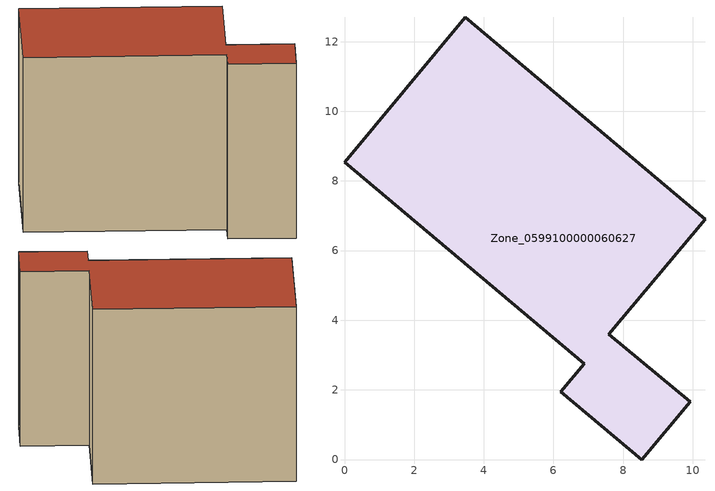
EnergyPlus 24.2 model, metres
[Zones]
Zone_0599100000060627
 floor ground (C_G): 6.21,1.94 6.88,2.75 0,8.54 3.46,12.69 10.35,6.9 7.59,3.6 9.93,1.65 8.54,0 z0
 wall outside (C_F): 6.88,2.75 6.21,1.94 8.54,0 9.93,1.65 7.59,3.6 10.35,6.9 3.46,12.69 0,8.54 6.88,2.75 z0:8.43
 roof outside (C_R): 3.46,12.69 0,8.54 6.88,2.75 6.21,1.94 8.54,0 9.93,1.65 7.59,3.6 10.35,6.9 z8.43
[BUILDING]
Pand.0599100000060627: North Axis=0; Terrain=City; Loads Convergence Tolerance Value=0.04; Temperature Convergence Tolerance Value=0.4; Solar Distribution=FullExterior; Maximum Number of Warmup Days=25; Minimum Number of Warmup Days=1
[Site:Location]
Rotterdam.The.Hague.AP_ZH_NLD Design_Conditions: Latitude=51.96; Longitude=4.45; Time Zone=1; Elevation=-4.5
[SITE:GROUNDTEMPERATURE:BUILDINGSURFACE]
18, 18, 18, 18, 18, 18, 18, 18, 18, 18, 18, 18
[MATERIAL] Thermal Absorptance=0.9; Solar Absorptance=0.7; Visible Absorptance=0.7
Name | Roughness | Thickness | Conductivity | Density | Specific Heat
G.TI.1975-1991 | MediumSmooth | 0.15 | 0.288461 | 540 | 1210
F.TI.1975-1991 | Rough | 0.3 | 0.230769 | 1920 | 840
R.TI.1975-1991 | MediumRough | 0.2 | 0.153846 | 1500 | 1000
[CONSTRUCTION]
C_G: G.TI.1975-1991
C_F: F.TI.1975-1991
C_R: R.TI.1975-1991
[ZONE]
Zone_0599100000060627: Type=1; Multiplier=1; Ceiling Height=Autocalculate; Volume=Autocalculate; Floor Area=autocalculate; Part of Total Floor Area=Yes
[ZONEINFILTRATION:DESIGNFLOWRATE]
Infil_Zone_0599100000060627: Zone or ZoneList or Space or SpaceList=Zone_0599100000060627; Schedule=AlwaysOn; Design Flow Rate Calculation Method=Flow/Area; Flow Rate per Floor Area=0.003; Constant Term Coefficient=1; Temperature Term Coefficient=0; Velocity Term Coefficient=0; Velocity Squared Term Coefficient=0
[HVACTEMPLATE:ZONE:IDEALLOADSAIRSYSTEM]
Zone_0599100000060627: Maximum Heating Supply Air Temperature=50; Minimum Cooling Supply Air Temperature=13; Maximum Heating Supply Air Humidity Ratio=0.0156; Minimum Cooling Supply Air Humidity Ratio=0.0077; Heating Limit=NoLimit; Cooling Limit=NoLimit; Dehumidification Control Type=ConstantSensibleHeatRatio; Cooling Sensible Heat Ratio=0.7; Dehumidification Setpoint=60; Humidification Control Type=None; Humidification Setpoint=30; Outdoor Air Method=None; Outdoor Air Flow Rate per Person=0.00944; Outdoor Air Flow Rate per Zone Floor Area=0; Outdoor Air Flow Rate per Zone=0; Demand Controlled Ventilation Type=None; Outdoor Air Economizer Type=NoEconomizer; Heat Recovery Type=None; Sensible Heat Recovery Effectiveness=0.7; Latent Heat Recovery Effectiveness=0.65
[ZONECONTROL:THERMOSTAT]
ThermostatControl_Zone_0599100000060627: Zone or ZoneList=Zone_0599100000060627; Control Type Schedule=DualSetpointControlType; Control 1=Thermostat_Zone_0599100000060627; Temperature Difference Between Cutout And Setpoint=0
[THERMOSTATSETPOINT:DUALSETPOINT]
Thermostat_Zone_0599100000060627: Heating Setpoint Temperature Schedule=HeatingSetpoint_Zone_0599100000060627; Cooling Setpoint Temperature Schedule=CoolingSetpoint_Zone_0599100000060627
[SCHEDULE:COMPACT]
HeatingSetpoint_Zone_0599100000060627: Through: 12/31, For: AllDays, Until: 24:00, 21
CoolingSetpoint_Zone_0599100000060627: Through: 12/31, For: AllDays, Until: 24:00, 24
DualSetpointControlType: Through: 12/31, For: AllDays, Until: 24:00, 4
AlwaysOn: Through: 12/31, For: AllDays, Until: 24:00, 1
